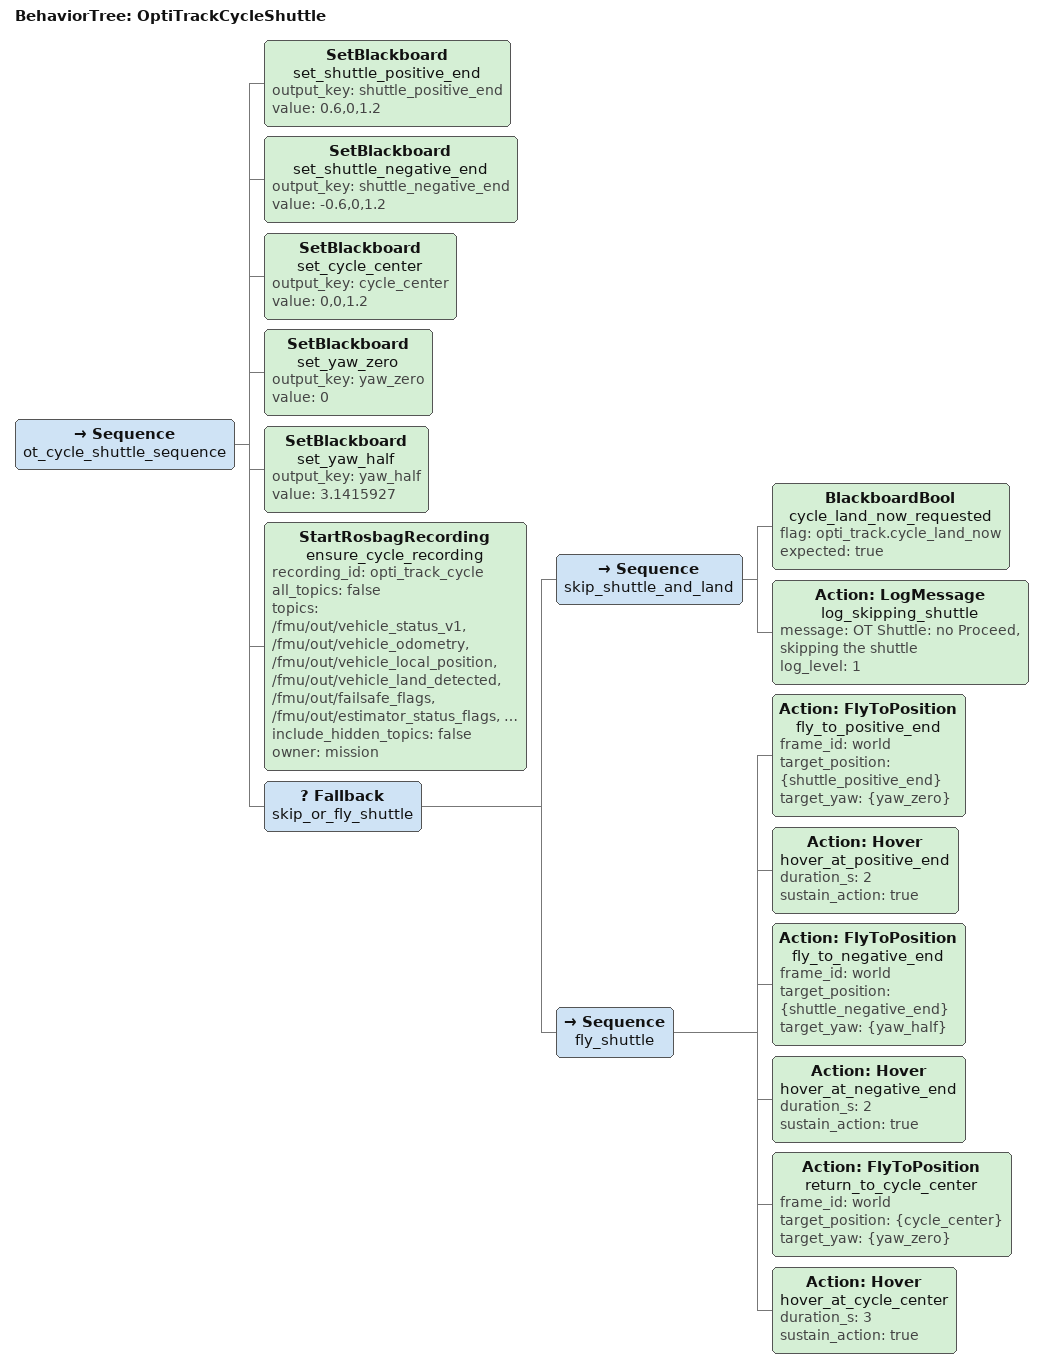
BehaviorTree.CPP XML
<root BTCPP_format="4" main_tree_to_execute="OptiTrackCycleShuttle">
    <BehaviorTree ID="OptiTrackCycleShuttle">
        <Sequence name="ot_cycle_shuttle_sequence">

            <!-- Geometry: world frame (metres), yaw in radians. Adapt to the
                 cage here. -->
            <SetBlackboard name="set_shuttle_positive_end" output_key="shuttle_positive_end" value="0.6,0,1.2"/>
            <SetBlackboard name="set_shuttle_negative_end" output_key="shuttle_negative_end" value="-0.6,0,1.2"/>
            <SetBlackboard name="set_cycle_center" output_key="cycle_center" value="0,0,1.2"/>
            <SetBlackboard name="set_yaw_zero" output_key="yaw_zero" value="0"/>
            <SetBlackboard name="set_yaw_half" output_key="yaw_half" value="3.1415927"/>

            <!-- Reuses the run's recording (or starts one when this mode is
                 selected directly). -->
            <StartRosbagRecording
                name="ensure_cycle_recording"
                recording_id="opti_track_cycle"
                all_topics="false"
                topics="/fmu/out/vehicle_status_v1,
                        /fmu/out/vehicle_odometry,
                        /fmu/out/vehicle_local_position,
                        /fmu/out/vehicle_land_detected,
                        /fmu/out/failsafe_flags,
                        /fmu/out/estimator_status_flags,
                        /fmu/out/timesync_status,
                        /fmu/out/manual_control_setpoint,
                        /fmu/out/vehicle_command_ack,
                        /fmu/in/vehicle_command,
                        /fmu/in/vehicle_command_mode_executor,
                        /fmu/in/trajectory_setpoint,
                        /fmu/in/config_overrides_request,
                        /fmu/in/mode_completed,
                        /fmu/in/vehicle_visual_odometry,
                        /opti_track/pose_relay/health,
                        /control/maneuver_controller/reference,
                        /control/maneuver_controller/reference_mode,
                        /control/maneuver_controller/current_maneuver,
                        /control/maneuver_controller/maneuver_queue,
                        /control/trajectory_generator/trajectory_path,
                        /mission/mission_executor/maneuver_reference_client/reference_mode,
                        /mission/status,
                        /mission/modes/ot_cycle_takeoff/status,
                        /mission/modes/ot_cycle_shuttle/status,
                        /mission/modes/ot_cycle_land/status,
                        /tf,
                        /tf_static,
                        /rosout"
                include_hidden_topics="false"
                owner="mission"
            />

            <Fallback name="skip_or_fly_shuttle">
                <Sequence name="skip_shuttle_and_land">
                    <BlackboardBool name="cycle_land_now_requested" flag="opti_track.cycle_land_now" expected="true"/>
                    <Action
                        ID="LogMessage"
                        name="log_skipping_shuttle"
                        message="OT Shuttle: no Proceed, skipping the shuttle"
                        log_level="1"
                    />
                </Sequence>
                <Sequence name="fly_shuttle">
                    <Action ID="FlyToPosition" name="fly_to_positive_end" frame_id="world" target_position="{shuttle_positive_end}" target_yaw="{yaw_zero}"/>
                    <Action ID="Hover" name="hover_at_positive_end" duration_s="2" sustain_action="true"/>
                    <Action ID="FlyToPosition" name="fly_to_negative_end" frame_id="world" target_position="{shuttle_negative_end}" target_yaw="{yaw_half}"/>
                    <Action ID="Hover" name="hover_at_negative_end" duration_s="2" sustain_action="true"/>
                    <Action ID="FlyToPosition" name="return_to_cycle_center" frame_id="world" target_position="{cycle_center}" target_yaw="{yaw_zero}"/>
                    <Action ID="Hover" name="hover_at_cycle_center" duration_s="3" sustain_action="true"/>
                </Sequence>
            </Fallback>

        </Sequence>
    </BehaviorTree>
</root>
